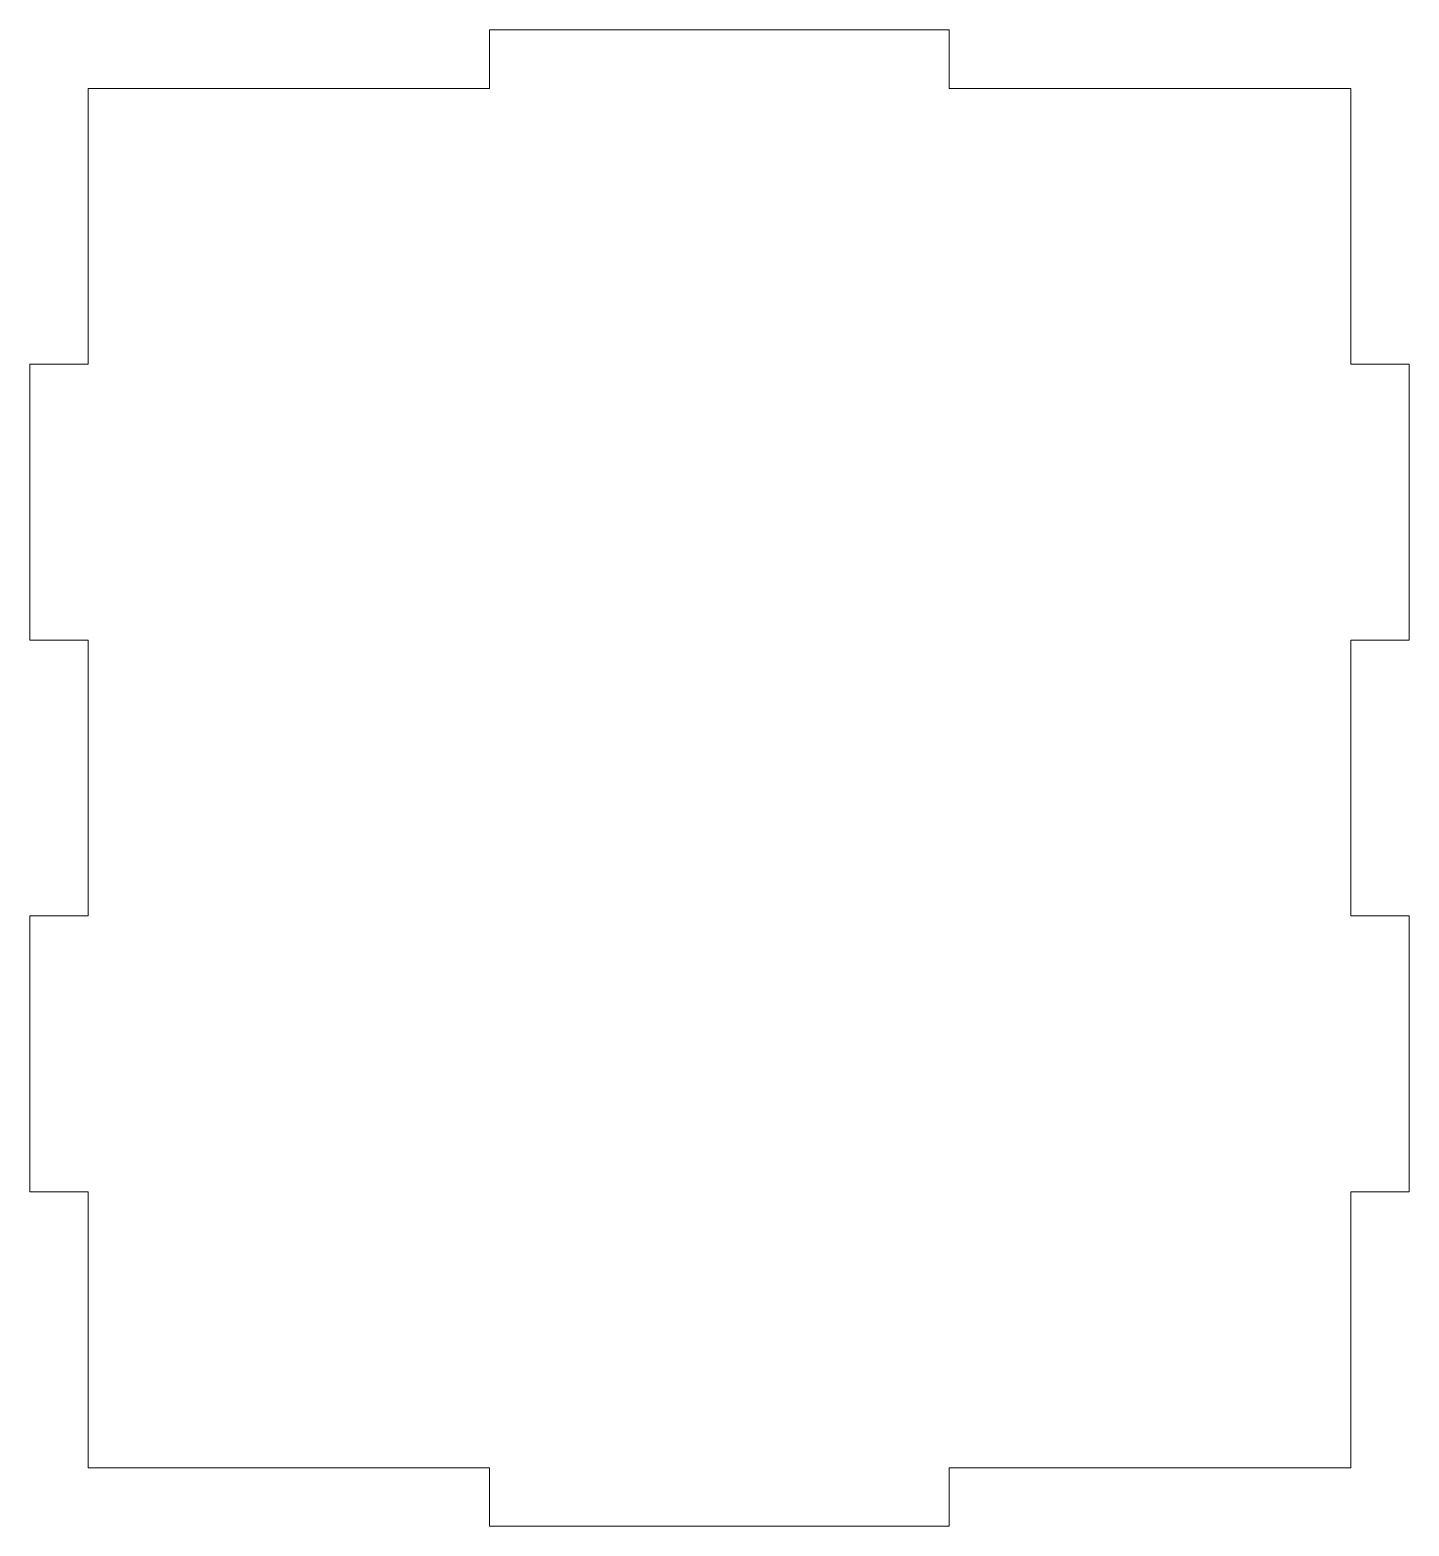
# Model space of a CAD drawing. Header units: millimetres. Extents: x -45 to 105, y -99 to 63.
import ezdxf

# ---------------------------------------------------------------- set-up
doc = ezdxf.new("R2010")
doc.units = ezdxf.units.MM

msp = doc.modelspace()

# ---------------------------------------------------------------- linework, layer by layer
at = {"color": 1, "linetype": 'Continuous', "lineweight": 15}
for p, q in [((5.28, 63.23), (5.28, 56.88)), ((55.28, 63.23), (5.28, 63.23)), ((55.28, 56.88), (55.28, 63.23)), ((5.28, 56.88), (-38.37, 56.88)), ((-38.37, 56.88), (-38.37, 26.88)), ((98.93, 56.88), (55.28, 56.88)), ((98.93, 26.88), (98.93, 56.88)), ((-44.72, 26.88), (-44.72, -3.12)), ((-38.37, 26.88), (-44.72, 26.88)), ((105.28, 26.88), (98.93, 26.88)), ((105.28, -3.12), (105.28, 26.88)), ((-44.72, -3.12), (-38.37, -3.12)), ((-38.37, -3.12), (-38.37, -33.12)), ((98.93, -3.12), (105.28, -3.12)), ((98.93, -33.12), (98.93, -3.12)), ((-44.72, -33.12), (-44.72, -63.12)), ((-38.37, -33.12), (-44.72, -33.12)), ((105.28, -33.12), (98.93, -33.12)), ((105.28, -63.12), (105.28, -33.12)), ((-44.72, -63.12), (-38.37, -63.12)), ((-38.37, -63.12), (-38.37, -93.12)), ((98.93, -63.12), (105.28, -63.12)), ((98.93, -93.12), (98.93, -63.12)), ((-38.37, -93.12), (5.28, -93.12)), ((5.28, -93.12), (5.28, -99.47)), ((55.28, -93.12), (98.93, -93.12)), ((55.28, -99.47), (55.28, -93.12)), ((5.28, -99.47), (55.28, -99.47))]:
    msp.add_line(p, q, dxfattribs=at)

doc.saveas('drawing.dxf')
